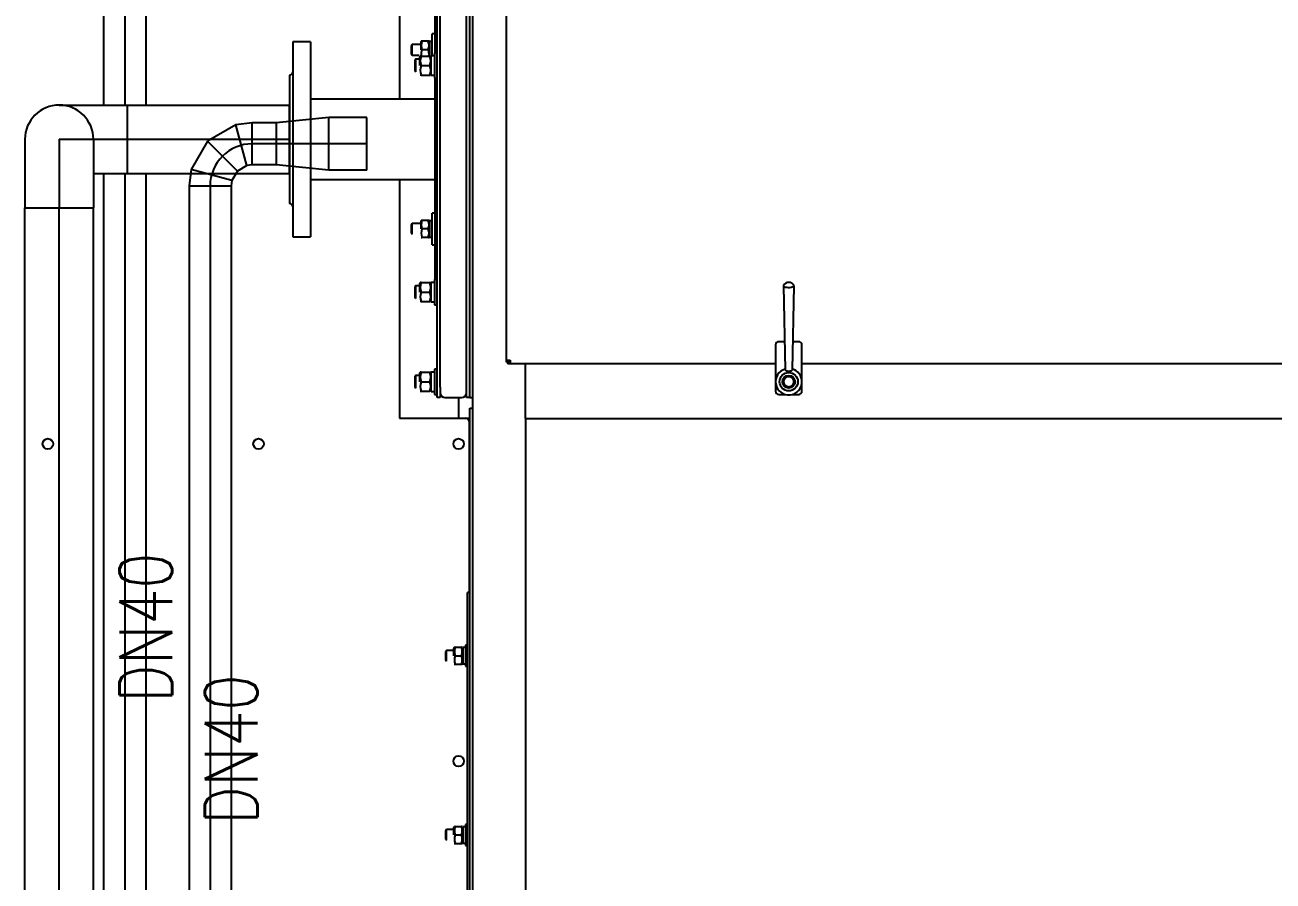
# Model space of a CAD drawing. Extents: x -681219 to -550379, y -242630 to -158199.
# Drawn here: x -583388 to -582203, y -224605 to -223793 of the extents above; entities that cross this region are included whole.
import ezdxf

# ---------------------------------------------------------------- set-up
doc = ezdxf.new("R2010")
doc.units = 0
doc.header["$LTSCALE"] = 1000
doc.linetypes.add('C2', pattern=[17, 14, -1, 1, -1])
for name, color, linetype in [('17010700220', 7, 'CONTINUOUS'), ('BAA1008001', 7, 'CONTINUOUS'), ('BAA1010001', 7, 'CONTINUOUS'), ('BAC1205501', 7, 'CONTINUOUS'), ('DOTE_油脂（绿）', 7, 'CONTINUOUS'), ('DOTE_油脂（黄）', 7, 'CONTINUOUS'), ('FAA01001', 7, 'CONTINUOUS'), ('FAA01201', 7, 'CONTINUOUS'), ('GAB01001', 7, 'CONTINUOUS'), ('GAB01201', 7, 'CONTINUOUS'), ('GAE01001', 7, 'CONTINUOUS'), ('GAE01201', 7, 'CONTINUOUS'), ('GBH01001', 7, 'CONTINUOUS'), ('GZDH011002241', 7, 'CONTINUOUS'), ('GZDH011002301', 7, 'CONTINUOUS'), ('GZDH011002351', 7, 'CONTINUOUS'), ('GZDH011002511', 7, 'CONTINUOUS'), ('GZDH011002531', 7, 'CONTINUOUS'), ('GZDH011002571', 7, 'CONTINUOUS'), ('GZDH011002741', 7, 'CONTINUOUS'), ('GZDH011002821', 7, 'CONTINUOUS'), ('GZDH011002991', 7, 'CONTINUOUS'), ('GZDH011003011', 7, 'CONTINUOUS'), ('GZDH011003131', 7, 'CONTINUOUS'), ('GZDH011007211', 7, 'CONTINUOUS'), ('GZDH011007231', 7, 'CONTINUOUS'), ('GZDH011032021', 7, 'CONTINUOUS'), ('GZDH011032241', 7, 'CONTINUOUS'), ('GZDH011035011', 7, 'CONTINUOUS'), ('GZDH011035022', 7, 'CONTINUOUS'), ('GZDH011035031', 7, 'CONTINUOUS'), ('PIPE-油脂（绿）', 3, 'CONTINUOUS'), ('PIPE-油脂（黄）', 2, 'CONTINUOUS'), ('Q02990157', 7, 'CONTINUOUS'), ('TEXT_油脂（绿）', 7, 'CONTINUOUS'), ('中心线', 4, 'C2')]:
    doc.layers.add(name, color=color, linetype=linetype)
doc.styles.add('_TWT_PIPEDN', font='SIMPLEX', dxfattribs={"width": 0.8, "height": 3.5, "bigfont": 'HZTXT'})

# ---------------------------------------------------------------- blocks, each defined once
blk = doc.blocks.new('fushitu')
at = {"layer": '17010700220', "color": 7, "linetype": 'Continuous'}
for p, q in [((-4171, -192.5), (-4171, -377.5)), ((-4154, -192.5), (-4171, -192.5)), ((-4154, -192.5), (-4154, -377.5)), ((-4174, -224), (-4174, -346)), ((-4171, -377.5), (-4154, -377.5))]:
    blk.add_line(p, q, dxfattribs=at)
for centre, start, end in [((-4174, -221), 270, 0), ((-4174, -349), 0, 90)]:
    blk.add_arc(centre, 3, start, end, dxfattribs=at)
at = {"layer": 'BAA1008001', "color": 7, "linetype": 'Continuous'}
for p, q in [((-4057.5, -195), (-4058.5, -196)), ((-4058.5, -196), (-4058.5, -204)), ((-4057.5, -205), (-4057.5, -195)), ((-4049.5, -195), (-4057.5, -195)), ((-4058.5, -204), (-4057.5, -205)), ((-4057.5, -205), (-4051.1, -205)), ((-4057.5, -365), (-4058.5, -366)), ((-4058.5, -366), (-4058.5, -374)), ((-4057.5, -375), (-4057.5, -365)), ((-4049.5, -365), (-4057.5, -365)), ((-4058.5, -374), (-4057.5, -375))]:
    blk.add_line(p, q, dxfattribs=at)
at = {"layer": 'BAA1010001', "color": 7, "linetype": 'Continuous'}
for p, q in [((-4025, -770), (-4026, -771)), ((-4025, -780), (-4025, -770)), ((-4018, -770), (-4025, -770)), ((-4026, -771), (-4026, -779)), ((-4026, -779), (-4025, -780)), ((-4025, -940), (-4026, -941)), ((-4026, -941), (-4026, -949)), ((-4025, -950), (-4025, -940)), ((-4018, -940), (-4025, -940)), ((-4026, -949), (-4025, -950))]:
    blk.add_line(p, q, dxfattribs=at)
at = {"layer": 'BAC1205501', "color": 7, "linetype": 'Continuous'}
for p, q in [((-4054.4, -209), (-4055, -209.6)), ((-4055, -209.6), (-4055, -220.4)), ((-4054.4, -209), (-4054.4, -221)), ((-4050.4, -209), (-4054.4, -209)), ((-4055, -220.4), (-4054.4, -221)), ((-4054.4, -424), (-4055, -424.6)), ((-4055, -424.6), (-4055, -435.4)), ((-4054.4, -424), (-4054.4, -436)), ((-4050.4, -424), (-4054.4, -424)), ((-4055, -435.4), (-4054.4, -436)), ((-4054.4, -509), (-4055, -509.6)), ((-4055, -509.6), (-4055, -520.4)), ((-4054.4, -509), (-4054.4, -521)), ((-4050.4, -509), (-4054.4, -509)), ((-4055, -520.4), (-4054.4, -521))]:
    blk.add_line(p, q, dxfattribs=at)
at = {"layer": 'FAA01001', "color": 7, "linetype": 'Continuous'}
for p, q in [((-4049.1, -192), (-4049.5, -192.7)), ((-4049.5, -192.7), (-4049.5, -200)), ((-4048.4, -192), (-4049, -192)), ((-4042.2, -192), (-4048.4, -192)), ((-4042.2, -200), (-4048.4, -200)), ((-4041.5, -192), (-4042.2, -192)), ((-4049.1, -362), (-4049.5, -362.7)), ((-4049.5, -362.7), (-4049.5, -370)), ((-4048.4, -362), (-4049, -362)), ((-4042.2, -362), (-4048.4, -362)), ((-4041.5, -362), (-4042.2, -362)), ((-4049.1, -378), (-4048.4, -378)), ((-4042.2, -370), (-4048.4, -370)), ((-4042.2, -378), (-4048.4, -378)), ((-4042.2, -378), (-4041.6, -378)), ((-4041.5, -378), (-4041.1, -377.3)), ((-4017.6, -767), (-4018, -767.7)), ((-4018, -775), (-4018, -767.7)), ((-4016.9, -767), (-4017.5, -767)), ((-4016.9, -767), (-4010.7, -767)), ((-4010, -767), (-4010.7, -767)), ((-4016.9, -775), (-4010.7, -775)), ((-4017.6, -783), (-4016.9, -783)), ((-4016.9, -783), (-4010.7, -783)), ((-4010.7, -783), (-4010.1, -783)), ((-4010, -783), (-4009.6, -782.3)), ((-4017.6, -937), (-4018, -937.7)), ((-4018, -945), (-4018, -937.7)), ((-4016.9, -937), (-4017.5, -937)), ((-4016.9, -937), (-4010.7, -937)), ((-4016.9, -945), (-4010.7, -945)), ((-4010, -937), (-4010.7, -937)), ((-4017.6, -953), (-4016.9, -953)), ((-4016.9, -953), (-4010.7, -953)), ((-4010.7, -953), (-4010.1, -953)), ((-4010, -953), (-4009.6, -952.3))]:
    blk.add_line(p, q, dxfattribs=at)
for centre, start, end in [((-4037.4, -196), 159.9153, 200.0855), ((-4037.4, -204), 159.9145, 189.0449), ((-4053.2, -196), 339.9145, 20.0847), ((-4053.2, -204), 352.5105, 20.0855), ((-4037.4, -366), 159.9153, 200.0855), ((-4053.2, -366), 339.9145, 20.0847), ((-4037.4, -374), 159.9145, 200.0847), ((-4053.2, -374), 339.9153, 20.0855), ((-4005.9, -771), 159.9153, 200.0855), ((-4021.7, -771), 339.9145, 20.0847), ((-4005.9, -779), 159.9145, 200.0847), ((-4021.7, -779), 339.9153, 20.0855), ((-4005.9, -941), 159.9153, 200.0855), ((-4005.9, -949), 159.9145, 200.0847), ((-4021.7, -941), 339.9145, 20.0847), ((-4021.7, -949), 339.9153, 20.0855)]:
    blk.add_arc(centre, 11.6, start, end, dxfattribs=at)
at = {"layer": 'FAA01201', "color": 7, "linetype": 'Continuous'}
for p, q in [((-4050, -206), (-4050.4, -206.7)), ((-4050.4, -215), (-4050.4, -206.7)), ((-4049.2, -206), (-4049.9, -206)), ((-4049.2, -206), (-4040.8, -206)), ((-4040.8, -206), (-4040, -206)), ((-4049.2, -224), (-4050, -224)), ((-4049.2, -215), (-4040.8, -215)), ((-4049.2, -224), (-4040.8, -224)), ((-4040.8, -224), (-4040.1, -224)), ((-4040, -224), (-4039.6, -223.3)), ((-4050, -421), (-4050.4, -421.7)), ((-4050.4, -430), (-4050.4, -421.7)), ((-4049.2, -421), (-4049.9, -421)), ((-4049.2, -421), (-4040.8, -421)), ((-4040.8, -421), (-4040, -421)), ((-4049.2, -430), (-4040.8, -430)), ((-4040, -439), (-4039.6, -438.3)), ((-4049.2, -439), (-4050, -439)), ((-4049.2, -439), (-4040.8, -439)), ((-4040.8, -439), (-4040.1, -439)), ((-4050, -506), (-4050.4, -506.7)), ((-4050.4, -515), (-4050.4, -506.7)), ((-4049.2, -506), (-4049.9, -506)), ((-4049.2, -506), (-4040.8, -506)), ((-4040.8, -506), (-4040, -506)), ((-4049.2, -515), (-4040.8, -515)), ((-4050, -524), (-4049.2, -524)), ((-4049.2, -524), (-4040.8, -524)), ((-4040.1, -524), (-4040.8, -524)), ((-4040, -524), (-4039.6, -523.3))]:
    blk.add_line(p, q, dxfattribs=at)
for centre, start, end in [((-4036.9, -210.5), 159.9161, 200.0855), ((-4053.1, -210.5), 339.9144, 20.0839), ((-4053.1, -210.5), 6.6515, 20.0839), ((-4036.9, -219.5), 159.9144, 200.0839), ((-4053.1, -219.5), 339.9161, 20.0855), ((-4053.1, -219.5), 339.9161, 353.3612), ((-4036.9, -425.5), 159.9161, 200.0855), ((-4053.1, -425.5), 339.9144, 20.0839), ((-4053.1, -425.5), 6.6515, 20.0839), ((-4036.9, -434.5), 159.9144, 200.0839), ((-4053.1, -434.5), 339.9161, 20.0855), ((-4053.1, -434.5), 339.9161, 353.3612), ((-4036.9, -510.5), 159.9161, 200.0855), ((-4053.1, -510.5), 339.9144, 20.0839), ((-4053.1, -510.5), 6.6611, 20.0839), ((-4036.9, -519.5), 159.9144, 200.0839), ((-4053.1, -519.5), 339.9161, 20.0855), ((-4053.1, -519.5), 339.9161, 353.3707)]:
    blk.add_arc(centre, 13.1, start, end, dxfattribs=at)
at = {"layer": 'GAB01001', "color": 7, "linetype": 'Continuous'}
for p, q in [((-4007, -765), (-4007, -785)), ((-4005, -765), (-4007, -765)), ((-4007, -785), (-4005, -785)), ((-4007, -935), (-4007, -955)), ((-4005, -935), (-4007, -935)), ((-4007, -955), (-4005, -955))]:
    blk.add_line(p, q, dxfattribs=at)
at = {"layer": 'GAB01201', "color": 7, "linetype": 'Continuous'}
for p, q in [((-4036.5, -203), (-4036.5, -227)), ((-4034, -203), (-4036.5, -203)), ((-4036.5, -227), (-4034, -227)), ((-4036.5, -418), (-4036.5, -442)), ((-4034, -418), (-4036.5, -418)), ((-4036.5, -442), (-4034, -442)), ((-4036.5, -503), (-4036.5, -527)), ((-4034, -503), (-4036.5, -503)), ((-4036.5, -527), (-4034, -527))]:
    blk.add_line(p, q, dxfattribs=at)
at = {"layer": 'GAE01001', "color": 7, "linetype": 'Continuous'}
for p, q in [((-4041.1, -192.3), (-4041.1, -206)), ((-4038.5, -192.3), (-4041.1, -192.3)), ((-4041.1, -362.3), (-4041.1, -377.7)), ((-4038.5, -362.3), (-4041.1, -362.3)), ((-4041.1, -377.7), (-4038.5, -377.7)), ((-4009.6, -767.3), (-4009.6, -782.7)), ((-4007, -767.3), (-4009.6, -767.3)), ((-4009.6, -782.7), (-4007, -782.7)), ((-4009.6, -937.3), (-4009.6, -952.7)), ((-4007, -937.3), (-4009.6, -937.3)), ((-4009.6, -952.7), (-4007, -952.7))]:
    blk.add_line(p, q, dxfattribs=at)
at = {"layer": 'GAE01201', "color": 7, "linetype": 'Continuous'}
for p, q in [((-4039.6, -224.2), (-4039.6, -205.8)), ((-4036.5, -205.8), (-4039.6, -205.8)), ((-4039.6, -224.2), (-4036.5, -224.2)), ((-4039.6, -439.2), (-4039.6, -420.8)), ((-4036.5, -420.8), (-4039.6, -420.8)), ((-4039.6, -439.2), (-4036.5, -439.2)), ((-4039.6, -524.2), (-4039.6, -505.8)), ((-4036.5, -505.8), (-4039.6, -505.8)), ((-4039.6, -524.2), (-4036.5, -524.2))]:
    blk.add_line(p, q, dxfattribs=at)
at = {"layer": 'GBH01001', "color": 7, "linetype": 'Continuous'}
for p, q in [((-4038.5, -205.8), (-4038.5, -185)), ((-4036, -185), (-4038.5, -185)), ((-4038.5, -385), (-4038.5, -355)), ((-4036, -355), (-4038.5, -355)), ((-4038.5, -385), (-4036, -385))]:
    blk.add_line(p, q, dxfattribs=at)
at = {"layer": 'GZDH011002241', "color": 7, "linetype": 'Continuous'}
for p, q in [((-3712.5, -480), (-3712.5, -524)), ((-3704, -477), (-3709.5, -477)), ((-3690.5, -477), (-3696, -477)), ((-3687.5, -524), (-3687.5, -480)), ((-3709.5, -527), (-3703.5, -527)), ((-3696.5, -527), (-3690.5, -527))]:
    blk.add_line(p, q, dxfattribs=at)
for centre, start, end in [((-3709.5, -480), 90, 180), ((-3690.5, -480), 0, 90), ((-3709.5, -524), 180, 270), ((-3690.5, -524), 270, 0)]:
    blk.add_arc(centre, 3, start, end, dxfattribs=at)
at = {"layer": 'GZDH011002301', "color": 7, "linetype": 'Continuous'}
for p in [(-4005, -1005), (-4003, -715)]:
    blk.add_line(p, (-4005, -715), dxfattribs=at)
at = {"layer": 'GZDH011002351', "color": 7, "linetype": 'Continuous'}
for p, q in [((-4036, -247), (-4154, -247)), ((-4154, -323.1), (-4036, -323.1))]:
    blk.add_line(p, q, dxfattribs=at)
at = {"layer": 'GZDH011002511', "color": 7, "linetype": 'Continuous'}
for p, q in [((-4036, -135), (-4036, -203)), ((-4036, -227), (-4036, -285)), ((-4036, -285), (-4036, -418)), ((-4034, -285), (-4036, -285)), ((-4036, -285), (-4034, -285))]:
    blk.add_line(p, q, dxfattribs=at)
at = {"layer": 'GZDH011002531', "color": 7, "linetype": 'Continuous'}
for q in [(-4003, 530), (-4000, -530)]:
    blk.add_line((-4003, -530), q, dxfattribs=at)
at = {"layer": 'GZDH011002571', "color": 7, "linetype": 'Continuous'}
for p, q in [((-4034, -520), (-4034, 520)), ((-4031, -520), (-4031, 520)), ((-4006, -520), (-4006, 520)), ((-4003, -520), (-4003, 520)), ((-4034, -530), (-4034, -520)), ((-4031, -520), (-4031, -530)), ((-4006, -530), (-4006, -520)), ((-4031, -530), (-4034, -530)), ((-4003, -530), (-4006, -530))]:
    blk.add_line(p, q, dxfattribs=at)
at = {"layer": 'GZDH011002741', "color": 7, "linetype": 'Continuous'}
for radius in [6, 5]:
    blk.add_circle((-3700, -515), radius, dxfattribs=at)
blk.add_arc((-3700, -515), 4.93, 255, 195, dxfattribs=at)
at = {"layer": 'GZDH011002821', "color": 7, "linetype": 'Continuous'}
for q in [(-3050, -550), (-3950, -1800)]:
    blk.add_line((-3950, -550), q, dxfattribs=at)
at = {"layer": 'GZDH011002991', "color": 7, "linetype": 'Continuous'}
for p, q in [((-3950, -545.5), (-3950, -498)), ((-3950, -550), (-3950, -545.5))]:
    blk.add_line(p, q, dxfattribs=at)
at = {"layer": 'GZDH011003011', "color": 7, "linetype": 'Continuous'}
blk.add_line((-4000, -1800), (-4000, 1800), dxfattribs=at)
at = {"layer": 'GZDH011003131', "color": 7, "linetype": 'Continuous'}
for p, q in [((-4003, -550), (-4003, -540)), ((-4003, -540), (-4000, -540)), ((-4003, -1825), (-4003, -550))]:
    blk.add_line(p, q, dxfattribs=at)
at = {"layer": 'GZDH011007211', "color": 7, "linetype": 'Continuous'}
blk.add_line((-4026.5, -530), (-4010.5, -530), dxfattribs=at)
for centre, start, end in [((-4026.5, -525.5), 180, 270), ((-4010.5, -525.5), 270, 0)]:
    blk.add_arc(centre, 4.5, start, end, dxfattribs=at)
at = {"layer": 'GZDH011007231', "color": 7, "linetype": 'Continuous'}
blk.add_line((-4026.5, -530), (-4010.5, -530), dxfattribs=at)
for centre, start, end in [((-4026.5, -525.5), 180, 270), ((-4010.5, -525.5), 270, 0)]:
    blk.add_arc(centre, 4.5, start, end, dxfattribs=at)
at = {"layer": 'GZDH011032021', "color": 7, "linetype": 'Continuous'}
for p, q in [((-3967.5, -497.5), (-3964.5, -494.5)), ((-3967.5, -496.5), (-3967.5, -497.5)), ((-3967.5, -497.5), (-3966.5, -497.5))]:
    blk.add_line(p, q, dxfattribs=at)
at = {"layer": 'GZDH011032241', "color": 7, "linetype": 'Continuous'}
for p, q in [((-3968, -494.5), (-3968, 494.5)), ((-3968, -494.5), (-3964.5, -494.5)), ((-3968, -496.5), (-3968, -494.5)), ((-3968, -496.5), (-3966.5, -496.5)), ((-3966.5, -496.5), (-3966.5, -494.5)), ((-3966.5, -498), (-3966.5, -496.5)), ((-3964.5, -496.5), (-3966.5, -496.5)), ((-3964.5, -494.5), (-3964.5, -498)), ((-3964.5, -498), (-3966.5, -498)), ((-3712.5, -498), (-3964.5, -498)), ((-3012.5, -498), (-3687.5, -498))]:
    blk.add_line(p, q, dxfattribs=at)
at = {"layer": 'GZDH011035011', "color": 7, "linetype": 'Continuous'}
for p, q in [((-4006.5, -549.5), (-4003.5, -549.5)), ((-4003.5, -549.5), (-4003.5, -552.5))]:
    blk.add_line(p, q, dxfattribs=at)
at = {"layer": 'GZDH011035022', "color": 7, "linetype": 'Continuous'}
blk.add_line((-4013.5, -530), (-4013.5, -549.5), dxfattribs=at)
at = {"layer": 'GZDH011035031', "color": 7, "linetype": 'Continuous'}
for p, q in [((-4069.5, 0), (-4069.5, -247)), ((-4069.5, -323.1), (-4069.5, -549.5)), ((-4069.5, -549.5), (-4006.5, -549.5)), ((-4003.5, -552.5), (-4003.5, -715))]:
    blk.add_line(p, q, dxfattribs=at)
for centre in [(-4403.5, -574), (-4203.5, -574), (-4013.5, -574), (-4013.5, -875)]:
    blk.add_circle(centre, 5, dxfattribs=at)
blk.add_arc((-4006.5, -552.5), 3, 0, 90, dxfattribs=at)
at = {"layer": 'Q02990157', "color": 7, "linetype": 'Continuous'}
for p, q in [((-3705, -423.9), (-3703.5, -503.7)), ((-3696.5, -503.7), (-3695, -423.9))]:
    blk.add_line(p, q, dxfattribs=at)
blk.add_circle((-3700, -515), 8.67, dxfattribs=at)
for centre, radius, start, end in [((-3700, -426.4), 5.67, 90, 149.9478), ((-3700, -426.4), 5.67, 30.0522, 90), ((-3700, -515), 12.5, 106.4019, 0), ((-3700, -515), 12.5, 0, 73.5981)]:
    blk.add_arc(centre, radius, start, end, dxfattribs=at)
for centre, major_axis, start_param, end_param in [((-3700, -423.8), (5, 0), 2.946235, 6.283185), ((-3700, -423.8), (5, 0), 6.283185, 6.478543), ((-3700, -503.7), (3.52, 0), 3.147946, 6.276832)]:
    blk.add_ellipse(centre, major_axis=major_axis, ratio=0.34202, start_param=start_param, end_param=end_param, dxfattribs=at)

msp = doc.modelspace()

# ---------------------------------------------------------------- linework, layer by layer
at = {"layer": 'DOTE_油脂（绿）', "color": 3}
for p, q in [((-583293.4217, -223425.5135), (-583293.4217, -223869.1983)), ((-583149.4136, -223905.9222), (-583172.2921, -223905.9222)), ((-583099.4136, -223905.9222), (-583149.4136, -223905.9222)), ((-583063.4575, -223905.9222), (-583099.4136, -223905.9222)), ((-583293.4217, -223934.1983), (-583293.4217, -225300.0033)), ((-583212.2921, -223945.9222), (-583212.2921, -225010.9833))]:
    msp.add_line(p, q, dxfattribs=at)
msp.add_arc((-583172.2921, -223945.9222), 40, 90, 180, dxfattribs=at)
at = {"layer": 'DOTE_油脂（黄）', "color": 1}
for p, q in [((-583355.6038, -223901.6983, 3800), (-583355.6038, -223966.6983, 3800)), ((-583355.6038, -223901.6983, 3700), (-583290.6038, -223901.6983, 3700)), ((-583290.6038, -223901.6983), (-583136.82, -223901.6983)), ((-583355.6038, -225863.929), (-583355.6038, -223966.6983))]:
    msp.add_line(p, q, dxfattribs=at)
at = {"layer": 'PIPE-油脂（绿）', "color": 3}
for p, q in [((-583313.4217, -223425.5135), (-583313.4217, -223869.1983)), ((-583273.4217, -223425.5135), (-583273.4217, -223869.1983)), ((-583099.4136, -223880.9222), (-583149.4136, -223885.9222)), ((-583063.4575, -223880.9222), (-583099.4136, -223880.9222)), ((-583187.8213, -223887.9667), (-583214.7185, -223903.4958)), ((-583172.2921, -223885.9222), (-583187.8213, -223887.9667)), ((-583149.4136, -223885.9222), (-583172.2921, -223885.9222)), ((-583214.7185, -223903.4958), (-583230.2477, -223930.3931)), ((-583230.2477, -223930.3931), (-583232.2921, -223945.9222)), ((-583186.4343, -223931.7801), (-583191.6106, -223940.7458)), ((-583177.4685, -223926.6037), (-583186.4343, -223931.7801)), ((-583172.2921, -223925.9222), (-583177.4685, -223926.6037)), ((-583149.4136, -223925.9222), (-583172.2921, -223925.9222)), ((-583099.4136, -223930.9222), (-583149.4136, -223925.9222)), ((-583063.4575, -223930.9222), (-583099.4136, -223930.9222)), ((-583313.4217, -223934.1983), (-583313.4217, -225300.0033)), ((-583273.4217, -223934.1983), (-583273.4217, -225300.0033)), ((-583191.6106, -223940.7458), (-583192.2921, -223945.9222)), ((-583232.2921, -223945.9222), (-583232.2921, -225010.9833)), ((-583192.2921, -223945.9222), (-583192.2921, -225010.9833))]:
    msp.add_line(p, q, dxfattribs=at)
at = {"layer": 'PIPE-油脂（绿）'}
for p, q in [((-583099.4136, -223930.9222), (-583099.4136, -223880.9222)), ((-583063.4575, -223930.9222), (-583063.4575, -223880.9222)), ((-583177.4685, -223926.6037), (-583187.8213, -223887.9667)), ((-583172.2921, -223925.9222), (-583172.2921, -223885.9222)), ((-583149.4136, -223885.9222), (-583149.4136, -223925.9222)), ((-583186.4343, -223931.7801), (-583214.7185, -223903.4958)), ((-583191.6106, -223940.7458), (-583230.2477, -223930.3931)), ((-583232.2921, -223945.9222), (-583192.2921, -223945.9222))]:
    msp.add_line(p, q, dxfattribs=at)
at = {"layer": 'PIPE-油脂（黄）', "color": 1}
for p, q in [((-583355.6038, -223869.1983), (-583290.6038, -223869.1983)), ((-583290.6038, -223869.1983), (-583136.82, -223869.1983)), ((-583388.1038, -223901.6983, 3800), (-583388.1038, -223966.6983, 3800)), ((-583323.1038, -223901.6983, 3800), (-583323.1038, -223966.6983, 3800)), ((-583323.1038, -223934.1983), (-583290.6038, -223934.1983)), ((-583290.6038, -223934.1983), (-583136.82, -223934.1983)), ((-583388.1038, -225863.929), (-583388.1038, -223966.6983)), ((-583323.1038, -225863.929), (-583323.1038, -223966.6983))]:
    msp.add_line(p, q, dxfattribs=at)
at = {"layer": 'PIPE-油脂（黄）'}
for p, q in [((-583290.6038, -223934.1983, 3700), (-583290.6038, -223869.1983, 3700)), ((-583136.82, -223934.1983, 3700), (-583136.82, -223869.1983, 3700)), ((-583388.1038, -223966.6983, 3800), (-583323.1038, -223966.6983, 3800))]:
    msp.add_line(p, q, dxfattribs=at)
at = {"layer": 'PIPE-油脂（黄）', "color": 1}
msp.add_arc((-583355.6038, -223901.6983), 32.5, 0, 180, dxfattribs=at)

# ---------------------------------------------------------------- block references
at = {"layer": '中心线'}
msp.add_blockref('fushitu', (-578962.82, -223616.6983), dxfattribs=at)

# ---------------------------------------------------------------- texts
at = {"layer": 'TEXT_油脂（绿）', "style": '_TWT_PIPEDN', "width": 0.8}
for p in [(-583248.4217, -224436.0917), (-583167.2921, -224551.7861)]:
    msp.add_text('DN40', height=50, rotation=90, dxfattribs=at).set_placement(p)

doc.saveas('drawing.dxf')
